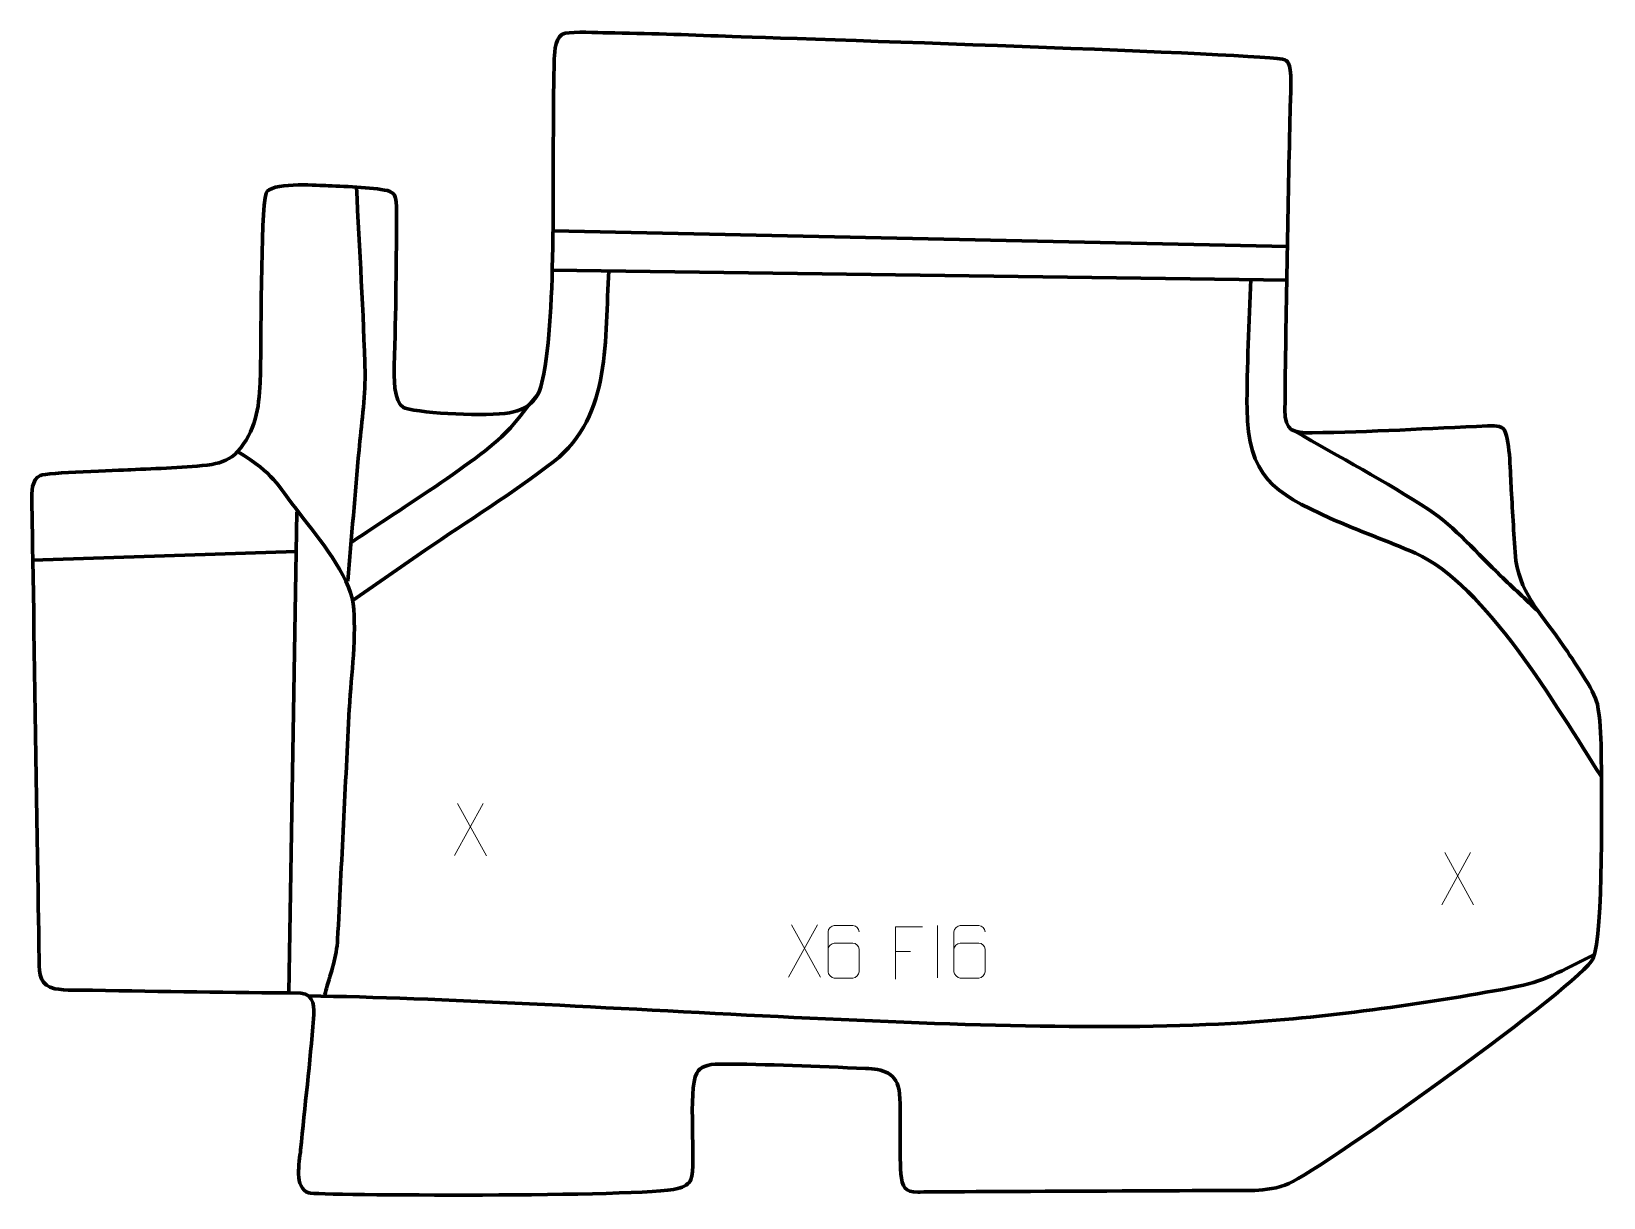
# Model space of a CAD drawing. Header units: millimetres. Extents: x 870 to 1619, y 123 to 679.
import ezdxf

# ---------------------------------------------------------------- set-up
doc = ezdxf.new("R2010")
doc.units = ezdxf.units.MM
doc.header["$MEASUREMENT"] = 0
doc.layers.add('layer 1', color=7, linetype='Continuous')
doc.layers.add('layer 2', color=7, linetype='Continuous')

msp = doc.modelspace()

# ---------------------------------------------------------------- linework, layer by layer
at = {"layer": 'layer 1', "color": 142, "lineweight": 158}
for points, knots in [([(1024.9547, 604.6752), (1026.3168, 574.9874), (1028.3396, 545.0407), (1029.0027, 515.3589), (1029.0027, 515.3589), (1029.2511, 504.2403), (1027.1324, 490.7241), (1026.1509, 479.3611), (1026.1509, 479.3611), (1024.3542, 458.5601), (1022.5562, 437.7592), (1020.7588, 416.9582)], [0, 0, 0, 0, 0.25, 0.25, 0.25, 0.25, 0.5, 0.5, 0.5, 0.5, 1, 1, 1, 1]), ([(1022.8287, 407.6435), (1022.8287, 407.6435), (1057.6007, 431.6425), (1057.6007, 431.6425), (1057.6007, 431.6425), (1077.887, 445.5231), (1099.5922, 458.9508), (1118.949, 473.9908), (1118.949, 473.9908), (1146.7823, 495.8105), (1143.1778, 532.8438), (1145.1692, 564.7566)], [0, 0, 0, 0, 0.25, 0.25, 0.25, 0.25, 0.5, 0.5, 0.5, 0.5, 1, 1, 1, 1]), ([(1451.1085, 560.6033), (1450.4825, 540.3161), (1449.0951, 519.0719), (1449.313, 498.8809), (1449.313, 498.8809), (1449.8363, 467.0109), (1461.5757, 459.2345), (1489.1236, 446.858), (1489.1236, 446.858), (1502.465, 440.864), (1516.3308, 436.0819), (1529.5707, 430.2277), (1529.5707, 430.2277), (1562.948, 415.4694), (1596.892, 356.9443), (1617.6779, 324.4969), (1617.6779, 324.4969), (1617.6779, 324.4969), (1618.1937, 323.6916), (1618.1937, 323.6916)], [0, 0, 0, 0, 0.16666667, 0.16666667, 0.16666667, 0.16666667, 0.33333333, 0.33333333, 0.33333333, 0.33333333, 0.5, 0.5, 0.5, 0.5, 0.66666667, 0.66666667, 0.66666667, 0.66666667, 1, 1, 1, 1]), ([(1022.3425, 435.2864), (1039.5734, 447.2333), (1086.5391, 476.1177), (1098.2865, 490.0267), (1098.2865, 490.0267), (1102.5528, 495.078), (1106.6697, 500.2608), (1110.8701, 505.3675), (1110.8701, 505.3675), (1110.8701, 505.3675), (1111.4697, 506.0964), (1111.4697, 506.0964)], [0, 0, 0, 0, 0.25, 0.25, 0.25, 0.25, 0.5, 0.5, 0.5, 0.5, 1, 1, 1, 1]), ([(1472.0562, 488.4084), (1493.2246, 476.0809), (1515.5967, 464.3012), (1536.0414, 450.9333), (1536.0414, 450.9333), (1548.0755, 443.0647), (1559.5367, 429.6104), (1570.0984, 419.5493), (1570.0984, 419.5493), (1576.08, 413.8863), (1582.0795, 408.2422), (1588.0624, 402.5806)], [0, 0, 0, 0, 0.25, 0.25, 0.25, 0.25, 0.5, 0.5, 0.5, 0.5, 1, 1, 1, 1]), ([(968.311, 478.6356), (986.7142, 467.0188), (985.5107, 464.9769), (998.4252, 448.3864), (998.4252, 448.3864), (1006.5901, 437.8975), (1021.7171, 419.4217), (1023.3165, 406.2749), (1023.3165, 406.2749), (1025.1006, 391.6098), (1022.4821, 371.9891), (1021.5649, 356.9103), (1021.5649, 356.9103), (1021.5649, 356.9103), (1021.5263, 356.2059), (1021.5263, 356.2059), (1021.5263, 356.2059), (1019.6181, 319.5612), (1017.8866, 282.9078), (1015.9459, 246.2648), (1015.9459, 246.2648), (1015.5189, 238.2213), (1012.7339, 230.5543), (1010.6025, 222.8523), (1010.6025, 222.8523), (1010.2768, 221.6154), (1009.9512, 220.3786), (1009.6255, 219.1417)], [0, 0, 0, 0, 0.125, 0.125, 0.125, 0.125, 0.25, 0.25, 0.25, 0.25, 0.375, 0.375, 0.375, 0.375, 0.5, 0.5, 0.5, 0.5, 0.625, 0.625, 0.625, 0.625, 0.75, 0.75, 0.75, 0.75, 1, 1, 1, 1]), ([(1614.8325, 239.0396), (1603.0595, 233.3948), (1591.5686, 226.4504), (1578.6111, 223.9547), (1578.6111, 223.9547), (1538.4625, 216.2219), (1488.4163, 209.1744), (1447.3911, 206.6007), (1447.3911, 206.6007), (1324.545, 198.8939), (1127.985, 217.8053), (1001.9852, 219.3688)], [0, 0, 0, 0, 0.25, 0.25, 0.25, 0.25, 0.5, 0.5, 0.5, 0.5, 1, 1, 1, 1])]:
    msp.add_open_spline(points, degree=3, knots=knots, dxfattribs=at)
for points in [[(1118.5896, 583.8323), (1118.5896, 583.8323), (1468.5371, 576.3856), (1468.5371, 576.3856)], [(1118.2344, 565.1223), (1118.2344, 565.1223), (1468.8308, 560.3628), (1468.8308, 560.3628)], [(992.7144, 220.7741), (992.7144, 220.7741), (996.4906, 449.9532), (996.4906, 449.9532)], [(870.7244, 426.869), (870.7244, 426.869), (996.1807, 431.1499), (996.1807, 431.1499)]]:
    msp.add_open_spline(points, degree=3, dxfattribs=at)
at = {"layer": 'layer 1', "color": 250, "lineweight": 9}
for points in [[(1085.3795, 311.0885), (1085.3795, 311.0885), (1071.6389, 286.1927), (1071.6389, 286.1927)], [(1073.0935, 311.0885), (1073.0935, 311.0885), (1086.8341, 286.135), (1086.8341, 286.135)], [(1555.8018, 287.6835), (1555.8018, 287.6835), (1542.0612, 262.7877), (1542.0612, 262.7877)], [(1543.5158, 287.6835), (1543.5158, 287.6835), (1557.2564, 262.73), (1557.2564, 262.73)], [(1244.5841, 253.2441), (1244.5841, 253.2441), (1230.8435, 228.3483), (1230.8435, 228.3483)], [(1232.2981, 253.2441), (1232.2981, 253.2441), (1246.0387, 228.2906), (1246.0387, 228.2906)], [(1301.8443, 252.9625), (1301.8443, 252.9625), (1301.8443, 227.9884), (1301.8443, 227.9884)], [(1281.8443, 240.4754), (1281.8443, 240.4754), (1289.0124, 240.4754), (1289.0124, 240.4754)]]:
    msp.add_open_spline(points, degree=3, dxfattribs=at)
for points, knots in [([(1264.4903, 249.9482), (1264.4662, 251.2877), (1263.11, 252.9409), (1261.5381, 252.9066), (1261.5381, 252.9066), (1258.5533, 252.9063), (1255.5681, 252.9063), (1252.5827, 252.9066), (1252.5827, 252.9066), (1251.3636, 252.9215), (1249.6354, 251.4839), (1249.6304, 249.9482), (1249.6304, 249.9482), (1249.6307, 243.5877), (1249.6307, 237.2269), (1249.6304, 230.8662), (1249.6304, 230.8662), (1249.6351, 229.7033), (1251.3636, 227.9322), (1252.5827, 227.9078), (1252.5827, 227.9078), (1255.5681, 227.9081), (1258.5533, 227.9081), (1261.5381, 227.9078), (1261.5381, 227.9078), (1262.8162, 227.9516), (1264.4859, 229.5661), (1264.4903, 230.8662), (1264.4903, 230.8662), (1264.4903, 234.4495), (1264.4903, 238.0326), (1264.4903, 241.6153), (1264.4903, 241.6153), (1264.4518, 243.0935), (1262.8691, 244.5264), (1261.5381, 244.5244), (1261.5381, 244.5244), (1258.5533, 244.5247), (1255.5681, 244.5247), (1252.5827, 244.5244), (1252.5827, 244.5244), (1251.2532, 244.5294), (1249.6102, 243.0221), (1249.6519, 241.5936)], [0, 0, 0, 0, 0.08333333, 0.08333333, 0.08333333, 0.08333333, 0.16666667, 0.16666667, 0.16666667, 0.16666667, 0.25, 0.25, 0.25, 0.25, 0.33333333, 0.33333333, 0.33333333, 0.33333333, 0.41666667, 0.41666667, 0.41666667, 0.41666667, 0.5, 0.5, 0.5, 0.5, 0.58333333, 0.58333333, 0.58333333, 0.58333333, 0.66666667, 0.66666667, 0.66666667, 0.66666667, 0.75, 0.75, 0.75, 0.75, 0.83333333, 0.83333333, 0.83333333, 0.83333333, 1, 1, 1, 1]), ([(1294.7183, 252.3551), (1294.7183, 252.3551), (1281.8443, 252.3551), (1281.8443, 252.3551), (1281.8443, 252.3551), (1281.8443, 252.3551), (1281.8443, 227.4015), (1281.8443, 227.4015)], [0, 0, 0, 0, 0.33333333, 0.33333333, 0.33333333, 0.33333333, 1, 1, 1, 1]), ([(1324.4903, 249.9482), (1324.4662, 251.2877), (1323.11, 252.9409), (1321.5381, 252.9066), (1321.5381, 252.9066), (1318.5533, 252.9063), (1315.5681, 252.9063), (1312.5827, 252.9066), (1312.5827, 252.9066), (1311.3636, 252.9215), (1309.6354, 251.4839), (1309.6304, 249.9482), (1309.6304, 249.9482), (1309.6307, 243.5877), (1309.6307, 237.2269), (1309.6304, 230.8662), (1309.6304, 230.8662), (1309.6351, 229.7033), (1311.3636, 227.9322), (1312.5827, 227.9078), (1312.5827, 227.9078), (1315.5681, 227.9081), (1318.5533, 227.9081), (1321.5381, 227.9078), (1321.5381, 227.9078), (1322.8162, 227.9516), (1324.4859, 229.5661), (1324.4903, 230.8662), (1324.4903, 230.8662), (1324.4903, 234.4495), (1324.4903, 238.0326), (1324.4903, 241.6153), (1324.4903, 241.6153), (1324.4518, 243.0935), (1322.8691, 244.5264), (1321.5381, 244.5244), (1321.5381, 244.5244), (1318.5533, 244.5247), (1315.5681, 244.5247), (1312.5827, 244.5244), (1312.5827, 244.5244), (1311.2532, 244.5294), (1309.6102, 243.0221), (1309.6519, 241.5936)], [0, 0, 0, 0, 0.08333333, 0.08333333, 0.08333333, 0.08333333, 0.16666667, 0.16666667, 0.16666667, 0.16666667, 0.25, 0.25, 0.25, 0.25, 0.33333333, 0.33333333, 0.33333333, 0.33333333, 0.41666667, 0.41666667, 0.41666667, 0.41666667, 0.5, 0.5, 0.5, 0.5, 0.58333333, 0.58333333, 0.58333333, 0.58333333, 0.66666667, 0.66666667, 0.66666667, 0.66666667, 0.75, 0.75, 0.75, 0.75, 0.83333333, 0.83333333, 0.83333333, 0.83333333, 1, 1, 1, 1])]:
    msp.add_open_spline(points, degree=3, knots=knots, dxfattribs=at)
at = {"layer": 'layer 2', "color": 242, "lineweight": 158}
msp.add_open_spline([(1144.4902, 678.1229), (1163.2654, 677.9479), (1182.0347, 677.1544), (1200.7987, 676.5208), (1200.7987, 676.5208), (1227.8828, 675.61), (1461.6369, 668.0705), (1467.3707, 665.3403), (1467.3707, 665.3403), (1468.2878, 664.9035), (1468.979, 664.045), (1469.5833, 662.3036), (1469.5833, 662.3036), (1470.776, 658.8662), (1469.833, 642.1003), (1469.7213, 637.3183), (1469.7213, 637.3183), (1468.8409, 591.1101), (1467.8118, 544.7178), (1467.3585, 498.52), (1467.3585, 498.52), (1467.2594, 488.4203), (1471.138, 487.5401), (1480.3629, 487.6181), (1480.3629, 487.6181), (1507.6806, 487.8496), (1536.4479, 489.819), (1563.8815, 490.8977), (1563.8815, 490.8977), (1566.117, 490.9856), (1570.8109, 491.183), (1571.9956, 488.9017), (1571.9956, 488.9017), (1574.8214, 482.8155), (1574.7267, 468.0238), (1575.1924, 460.6057), (1575.1924, 460.6057), (1575.8998, 449.3375), (1576.4549, 437.8379), (1577.3983, 426.6087), (1577.3983, 426.6087), (1580.0695, 409.623), (1591.032, 399.6627), (1600.144, 386.0288), (1600.144, 386.0288), (1604.1999, 379.9601), (1614.9493, 364.745), (1616.2644, 358.3282), (1616.2644, 358.3282), (1617.4963, 351.551), (1617.9754, 344.0454), (1618.0628, 336.3105), (1618.0628, 336.3105), (1618.2758, 317.4748), (1619.1984, 248.4448), (1614.1894, 237.1677), (1614.1894, 237.1677), (1608.8236, 225.0874), (1486.675, 137.9447), (1469.247, 129.9991), (1469.247, 129.9991), (1464.3642, 127.7733), (1457.7762, 126.9314), (1453.0879, 126.731), (1453.0879, 126.731), (1453.0879, 126.731), (1298.8171, 126.1629), (1292.5012, 125.9392), (1292.5012, 125.9392), (1286.1853, 125.7155), (1285.002, 128.5135), (1284.3663, 134.6578), (1284.3663, 134.6578), (1283.4366, 147.4263), (1284.6383, 160.3533), (1283.6934, 172.7639), (1283.6934, 172.7639), (1282.922, 182.8964), (1275.454, 184.6048), (1267.4835, 184.882), (1267.4835, 184.882), (1244.558, 185.6791), (1220.8585, 186.9394), (1198.0439, 186.9102), (1198.0439, 186.9102), (1191.8278, 186.9022), (1188.681, 185.4631), (1187.0874, 182.6615), (1187.0874, 182.6615), (1182.6065, 174.784), (1187.0495, 138.8343), (1184.3188, 131.9477), (1184.3188, 131.9477), (1183.4331, 129.7148), (1181.0958, 128.3844), (1177.968, 127.5865), (1177.968, 127.5865), (1161.3195, 123.3396), (1005.4519, 124.3927), (1002.2293, 125.5165), (1002.2293, 125.5165), (995.0386, 128.0239), (997.7367, 140.0113), (998.3144, 145.9605), (998.3144, 145.9605), (1000.3431, 166.7556), (1002.7812, 187.6865), (1004.5036, 208.4849), (1004.5036, 208.4849), (1004.9413, 213.7706), (1004.9529, 219.8678), (998.4645, 220.7125), (998.4645, 220.7125), (965.3791, 221.0713), (932.2896, 221.3385), (899.2106, 222.1078), (899.2106, 222.1078), (899.2106, 222.1078), (898.4856, 222.1074), (898.4856, 222.1074), (898.4856, 222.1074), (893.2558, 222.0847), (886.2492, 221.9146), (881.2008, 222.8297), (881.2008, 222.8297), (874.4986, 224.0447), (873.5597, 229.8467), (873.7154, 235.9009), (873.7154, 235.9009), (873.7154, 235.9009), (870.4274, 450.4288), (870.2207, 455.2097), (870.2207, 455.2097), (870.0492, 459.177), (870.1024, 465.4252), (874.2974, 467.304), (874.2974, 467.304), (877.2975, 468.6475), (911.4395, 469.7216), (917.3807, 470.024), (917.3807, 470.024), (929.7041, 470.6513), (944.0359, 470.9822), (956.0217, 472.554), (956.0217, 472.554), (961.006, 473.5317), (964.7507, 474.829), (968.311, 478.6356), (968.311, 478.6356), (976.7123, 488.2613), (978.5251, 499.1121), (979.0244, 511.4834), (979.0244, 511.4834), (979.0244, 511.4834), (979.0619, 512.4349), (979.0619, 512.4349), (979.0619, 512.4349), (979.6021, 526.136), (979.1984, 593.2582), (981.8963, 601.7092), (981.8963, 601.7092), (983.6024, 607.0535), (1005.1233, 605.5265), (1010.0996, 605.3385), (1010.0996, 605.3385), (1017.8923, 605.0962), (1032.2538, 604.586), (1039.7163, 602.9762), (1039.7163, 602.9762), (1042.7773, 602.1676), (1043.9664, 600.3704), (1043.9781, 595.6384), (1043.9781, 595.6384), (1044.0249, 570.2856), (1043.7115, 544.9668), (1042.949, 519.6269), (1042.949, 519.6269), (1042.8059, 514.8724), (1042.4765, 502.1926), (1047.4088, 499.6635), (1047.4088, 499.6635), (1047.4088, 499.6635), (1048.0736, 499.3809), (1048.0736, 499.3809), (1048.0736, 499.3809), (1056.9646, 496.6692), (1087.1262, 495.4401), (1097.7839, 497.1482), (1097.7839, 497.1482), (1103.0615, 497.9941), (1107.4574, 500.1344), (1110.6046, 504.5766), (1110.6046, 504.5766), (1112.7644, 507.6251), (1114.1869, 515.0451), (1114.8669, 519.4006), (1114.8669, 519.4006), (1120.5625, 555.8904), (1117.8421, 625.3589), (1119.1833, 665.7757), (1119.1833, 665.7757), (1119.31, 669.592), (1119.7583, 676.9802), (1124.4344, 677.9188), (1124.4344, 677.9188), (1128.7533, 678.7856), (1139.5553, 678.2054), (1144.4902, 678.1229)], degree=3, knots=[0, 0, 0, 0, 0.01886792, 0.01886792, 0.01886792, 0.01886792, 0.03773585, 0.03773585, 0.03773585, 0.03773585, 0.05660377, 0.05660377, 0.05660377, 0.05660377, 0.0754717, 0.0754717, 0.0754717, 0.0754717, 0.09433962, 0.09433962, 0.09433962, 0.09433962, 0.11320755, 0.11320755, 0.11320755, 0.11320755, 0.13207547, 0.13207547, 0.13207547, 0.13207547, 0.1509434, 0.1509434, 0.1509434, 0.1509434, 0.16981132, 0.16981132, 0.16981132, 0.16981132, 0.18867925, 0.18867925, 0.18867925, 0.18867925, 0.20754717, 0.20754717, 0.20754717, 0.20754717, 0.22641509, 0.22641509, 0.22641509, 0.22641509, 0.24528302, 0.24528302, 0.24528302, 0.24528302, 0.26415094, 0.26415094, 0.26415094, 0.26415094, 0.28301887, 0.28301887, 0.28301887, 0.28301887, 0.30188679, 0.30188679, 0.30188679, 0.30188679, 0.32075472, 0.32075472, 0.32075472, 0.32075472, 0.33962264, 0.33962264, 0.33962264, 0.33962264, 0.35849057, 0.35849057, 0.35849057, 0.35849057, 0.37735849, 0.37735849, 0.37735849, 0.37735849, 0.39622642, 0.39622642, 0.39622642, 0.39622642, 0.41509434, 0.41509434, 0.41509434, 0.41509434, 0.43396226, 0.43396226, 0.43396226, 0.43396226, 0.45283019, 0.45283019, 0.45283019, 0.45283019, 0.47169811, 0.47169811, 0.47169811, 0.47169811, 0.49056604, 0.49056604, 0.49056604, 0.49056604, 0.50943396, 0.50943396, 0.50943396, 0.50943396, 0.52830189, 0.52830189, 0.52830189, 0.52830189, 0.54716981, 0.54716981, 0.54716981, 0.54716981, 0.56603774, 0.56603774, 0.56603774, 0.56603774, 0.58490566, 0.58490566, 0.58490566, 0.58490566, 0.60377358, 0.60377358, 0.60377358, 0.60377358, 0.62264151, 0.62264151, 0.62264151, 0.62264151, 0.64150943, 0.64150943, 0.64150943, 0.64150943, 0.66037736, 0.66037736, 0.66037736, 0.66037736, 0.67924528, 0.67924528, 0.67924528, 0.67924528, 0.69811321, 0.69811321, 0.69811321, 0.69811321, 0.71698113, 0.71698113, 0.71698113, 0.71698113, 0.73584906, 0.73584906, 0.73584906, 0.73584906, 0.75471698, 0.75471698, 0.75471698, 0.75471698, 0.77358491, 0.77358491, 0.77358491, 0.77358491, 0.79245283, 0.79245283, 0.79245283, 0.79245283, 0.81132075, 0.81132075, 0.81132075, 0.81132075, 0.83018868, 0.83018868, 0.83018868, 0.83018868, 0.8490566, 0.8490566, 0.8490566, 0.8490566, 0.86792453, 0.86792453, 0.86792453, 0.86792453, 0.88679245, 0.88679245, 0.88679245, 0.88679245, 0.90566038, 0.90566038, 0.90566038, 0.90566038, 0.9245283, 0.9245283, 0.9245283, 0.9245283, 0.94339623, 0.94339623, 0.94339623, 0.94339623, 0.96226415, 0.96226415, 0.96226415, 0.96226415, 1, 1, 1, 1], dxfattribs=at)

doc.saveas('drawing.dxf')
